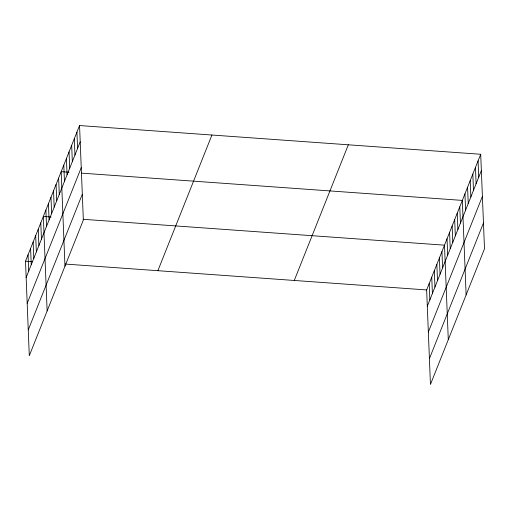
<?xml version="1.0" encoding="UTF-8"?>
<svg xmlns="http://www.w3.org/2000/svg" width="510" height="510" viewBox="0 0 510 510"><rect width="100%" height="100%" fill="white"/><g stroke="black" fill="none" stroke-linecap="round" stroke-linejoin="round"><path stroke-width="0.76" d="M79.554 125.549L83.347 220.059L29.293 355.725L25.5 261.216L79.554 125.549L480.707 154.275L484.5 248.784L430.446 384.451L426.653 289.941L480.707 154.275M26.157 277.516L80.204 141.85M27.189 303.322L81.243 167.656M28.26 329.913L82.308 194.246M157.883 270.695L211.93 135.029M294.27 280.462L348.324 144.795M427.31 306.249L481.357 170.582M428.343 332.055L482.396 196.388M429.414 358.645L483.461 222.978M68.958 172.233L61.174 171.679L64.968 266.182M81.421 173.126L462.328 200.404L466.121 294.914M51.121 217.005L43.337 216.444L47.13 310.953M83.053 219.287L444.49 245.176L448.284 339.679M25.5 261.216L32.506 261.719M65.216 264.059L426.653 289.941M478.08 160.867L478.731 177.168M475.454 167.458L476.111 183.759M472.827 174.044L473.484 190.351M470.201 180.636L470.857 196.936M467.581 187.227L468.231 203.528M464.954 193.813L465.604 210.12M459.778 206.799L460.434 223.099M457.228 213.193L457.884 229.5M454.684 219.593L455.334 235.894M452.134 225.987L452.791 242.288M449.584 232.381L450.241 248.682M447.04 238.776L447.691 255.083M441.94 251.57L442.597 267.871M439.397 257.964L440.047 274.265M436.847 264.358L437.503 280.666M434.297 270.759L434.953 287.06M431.747 277.153L432.403 293.454M429.203 283.547L429.853 299.848M76.927 132.141L77.577 148.442M74.301 138.726L74.957 155.034M71.674 145.318L72.331 161.619M69.048 151.91L69.704 168.211M66.421 158.495L67.078 174.796M63.801 165.087L64.451 181.388M58.624 178.073L59.281 194.374M56.074 184.467L56.731 200.768M53.531 190.861L54.181 207.162M50.981 197.262L51.637 213.562M48.431 203.656L49.087 219.957M45.887 210.05L46.537 226.351M40.787 222.844L41.444 239.145M38.244 229.239L38.894 245.54M35.694 235.633L36.35 251.934M33.144 242.027L33.8 258.328M30.594 248.427L31.25 264.728M28.05 254.821L28.7 271.122"/></g></svg>
